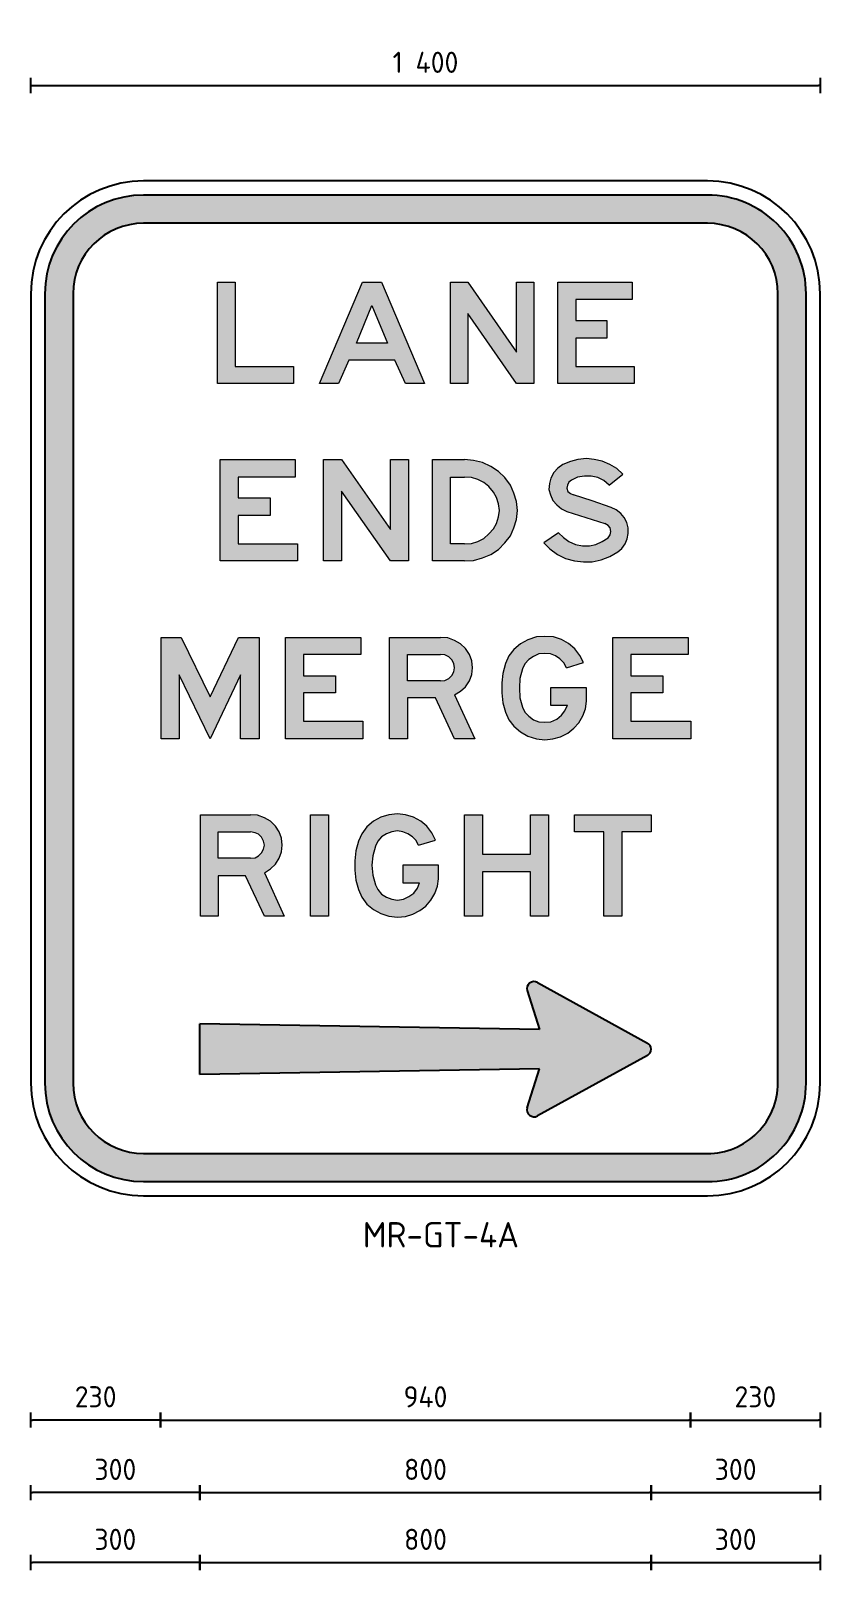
# Model space of a CAD drawing. Extents: x 213 to 306, y 102 to 284.
import ezdxf

# ---------------------------------------------------------------- set-up
doc = ezdxf.new("R2010")
doc.units = 0
doc.layers.get('0').update_dxf_attribs({"linetype": 'CONTINUOUS'})
doc.layers.get('DEFPOINTS').update_dxf_attribs({"linetype": 'CONTINUOUS'})
for name, color, linetype in [('L25', 1, 'CONTINUOUS'), ('L35', 3, 'CONTINUOUS'), ('T25', 1, 'CONTINUOUS')]:
    doc.layers.add(name, color=color, linetype=linetype)
doc.styles.add('ISO', font='iso3098b.shx')
doc.dimstyles.new('SIGNSDIM-15', dxfattribs={"dimtxt": 2.5, "dimasz": 0.2, "dimexe": 1.5, "dimexo": 2, "dimgap": 1.5, "dimtad": 1, "dimdec": 0, "dimlfac": 15, "dimrnd": 1, "dimdsep": 46, "dimlunit": 6, "dimtxsty": 'ISO', "dimblk1": 'SGNDIM', "dimblk2": 'SGNDIM', "dimsah": 1, "dimcen": 2.5, "dimse1": 1, "dimse2": 1, "dimadec": 0, "dimazin": 0, "dimtfac": 1, "dimtdec": 0, "dimtix": 1, "dimtmove": 0, "dimatfit": 3, "dimldrblk": 'SGNDIM', "dimfxl": 0, "dimtolj": 1, "dimtzin": 0, "dimarcsym": 0})

# ---------------------------------------------------------------- blocks, each defined once
blk = doc.blocks.new('SGNDIM')
for p, q in [((0, 0), (-1, 0)), ((0, 4.5), (0, -4.5))]:
    blk.add_line(p, q)
blk = doc.blocks.new('*D1')
at = {"layer": 'DEFPOINTS', "color": 0, "linetype": 'Continuous'}
for p in [(306.2380963854199, 277.330756294753), (212.9047663854199, 248.8569992297568), (306.2380963854199, 248.8569992297568)]:
    blk.add_point(p, dxfattribs=at)
at = {"layer": 'L25', "color": 0, "linetype": 'Continuous', "lineweight": -2}
blk.add_line((213.1047663854199, 277.330756294753), (306.0380963854199, 277.330756294753), dxfattribs=at)
at = {"layer": 'L25', "color": 0, "linetype": 'Continuous', "lineweight": -2, "xscale": 0.2, "yscale": 0.2, "zscale": 0.2, "rotation": 180}
blk.add_blockref('SGNDIM', (212.9047663854199, 277.330756294753), dxfattribs=at)
at = {"layer": 'L25', "color": 0, "linetype": 'Continuous', "lineweight": -2, "xscale": 0.2, "yscale": 0.2, "zscale": 0.2}
blk.add_blockref('SGNDIM', (306.2380963854199, 277.330756294753), dxfattribs=at)
at = {"layer": 'L25', "color": 0, "linetype": 'Continuous', "insert": (259.5714313854199, 280.080756294753), "char_height": 2.5, "attachment_point": 5, "style": 'ISO'}
blk.add_mtext('\\A1;1 400', dxfattribs=at)
blk = doc.blocks.new('*D2')
at = {"layer": 'DEFPOINTS', "color": 0, "linetype": 'Continuous'}
for p in [(212.9047663854199, 200.0510048040553), (228.2380663854199, 200.0510048040553), (212.9047663854199, 119.5301377595456)]:
    blk.add_point(p, dxfattribs=at)
at = {"layer": 'L25', "color": 0, "linetype": 'Continuous', "lineweight": -2}
blk.add_line((228.0380663854199, 119.5301377595456), (213.1047663854199, 119.5301377595456), dxfattribs=at)
at = {"layer": 'L25', "color": 0, "linetype": 'Continuous', "lineweight": -2, "xscale": 0.2, "yscale": 0.2, "zscale": 0.2, "rotation": 180}
blk.add_blockref('SGNDIM', (212.9047663854199, 119.5301377595456), dxfattribs=at)
at = {"layer": 'L25', "color": 0, "linetype": 'Continuous', "lineweight": -2, "xscale": 0.2, "yscale": 0.2, "zscale": 0.2}
blk.add_blockref('SGNDIM', (228.2380663854199, 119.5301377595456), dxfattribs=at)
at = {"layer": 'L25', "color": 0, "linetype": 'Continuous', "insert": (220.5714163854199, 122.2801377595456), "char_height": 2.5, "attachment_point": 5, "style": 'ISO'}
blk.add_mtext('\\A1;230', dxfattribs=at)
blk = doc.blocks.new('*D3')
at = {"layer": 'DEFPOINTS', "color": 0, "linetype": 'Continuous'}
for p in [(228.2380663854199, 200.0510048040553), (290.9046663854199, 200.0510048040553), (290.9046663854199, 119.5301377595456)]:
    blk.add_point(p, dxfattribs=at)
at = {"layer": 'L25', "color": 0, "linetype": 'Continuous', "lineweight": -2}
blk.add_line((228.4380663854199, 119.5301377595456), (290.7046663854199, 119.5301377595456), dxfattribs=at)
at = {"layer": 'L25', "color": 0, "linetype": 'Continuous', "lineweight": -2, "xscale": 0.2, "yscale": 0.2, "zscale": 0.2, "rotation": 180}
blk.add_blockref('SGNDIM', (228.2380663854199, 119.5301377595456), dxfattribs=at)
at = {"layer": 'L25', "color": 0, "linetype": 'Continuous', "lineweight": -2, "xscale": 0.2, "yscale": 0.2, "zscale": 0.2}
blk.add_blockref('SGNDIM', (290.9046663854199, 119.5301377595456), dxfattribs=at)
at = {"layer": 'L25', "color": 0, "linetype": 'Continuous', "insert": (259.5713663854199, 122.2801377595456), "char_height": 2.5, "attachment_point": 5, "style": 'ISO'}
blk.add_mtext('\\A1;940', dxfattribs=at)
blk = doc.blocks.new('*D4')
at = {"layer": 'DEFPOINTS', "color": 0, "linetype": 'Continuous'}
for p in [(290.9046663854199, 200.0510048040553), (306.2380963854199, 200.0510048040553), (306.2380963854199, 119.5301377595456)]:
    blk.add_point(p, dxfattribs=at)
at = {"layer": 'L25', "color": 0, "linetype": 'Continuous', "lineweight": -2}
blk.add_line((291.1046663854199, 119.5301377595456), (306.0380963854199, 119.5301377595456), dxfattribs=at)
at = {"layer": 'L25', "color": 0, "linetype": 'Continuous', "lineweight": -2, "xscale": 0.2, "yscale": 0.2, "zscale": 0.2, "rotation": 180}
blk.add_blockref('SGNDIM', (290.9046663854199, 119.5301377595456), dxfattribs=at)
at = {"layer": 'L25', "color": 0, "linetype": 'Continuous', "lineweight": -2, "xscale": 0.2, "yscale": 0.2, "zscale": 0.2}
blk.add_blockref('SGNDIM', (306.2380963854199, 119.5301377595456), dxfattribs=at)
at = {"layer": 'L25', "color": 0, "linetype": 'Continuous', "insert": (298.5713813854198, 122.2801377595456), "char_height": 2.5, "attachment_point": 5, "style": 'ISO'}
blk.add_mtext('\\A1;230', dxfattribs=at)
blk = doc.blocks.new('*D5')
at = {"layer": 'DEFPOINTS', "color": 0, "linetype": 'Continuous'}
for p in [(212.9047663854199, 155.3843348040553), (232.9047663854199, 155.3843348040553), (212.9047663854199, 102.6717710596681)]:
    blk.add_point(p, dxfattribs=at)
at = {"layer": 'L25', "color": 0, "linetype": 'Continuous', "lineweight": -2}
blk.add_line((232.7047663854199, 102.6717710596681), (213.1047663854199, 102.6717710596681), dxfattribs=at)
at = {"layer": 'L25', "color": 0, "linetype": 'Continuous', "lineweight": -2, "xscale": 0.2, "yscale": 0.2, "zscale": 0.2, "rotation": 180}
blk.add_blockref('SGNDIM', (212.9047663854199, 102.6717710596681), dxfattribs=at)
at = {"layer": 'L25', "color": 0, "linetype": 'Continuous', "lineweight": -2, "xscale": 0.2, "yscale": 0.2, "zscale": 0.2}
blk.add_blockref('SGNDIM', (232.9047663854199, 102.6717710596681), dxfattribs=at)
at = {"layer": 'L25', "color": 0, "linetype": 'Continuous', "insert": (222.9047663854199, 105.4217710596681), "char_height": 2.5, "attachment_point": 5, "style": 'ISO'}
blk.add_mtext('\\A1;300', dxfattribs=at)
blk = doc.blocks.new('*D6')
at = {"layer": 'DEFPOINTS', "color": 0, "linetype": 'Continuous'}
for p in [(232.9047663854199, 155.3843348040553), (286.2380663854199, 155.3843348040553), (286.2380663854199, 102.6717710596681)]:
    blk.add_point(p, dxfattribs=at)
at = {"layer": 'L25', "color": 0, "linetype": 'Continuous', "lineweight": -2}
blk.add_line((233.1047663854199, 102.6717710596681), (286.0380663854199, 102.6717710596681), dxfattribs=at)
at = {"layer": 'L25', "color": 0, "linetype": 'Continuous', "lineweight": -2, "xscale": 0.2, "yscale": 0.2, "zscale": 0.2, "rotation": 180}
blk.add_blockref('SGNDIM', (232.9047663854199, 102.6717710596681), dxfattribs=at)
at = {"layer": 'L25', "color": 0, "linetype": 'Continuous', "lineweight": -2, "xscale": 0.2, "yscale": 0.2, "zscale": 0.2}
blk.add_blockref('SGNDIM', (286.2380663854199, 102.6717710596681), dxfattribs=at)
at = {"layer": 'L25', "color": 0, "linetype": 'Continuous', "insert": (259.5714163854199, 105.4217710596681), "char_height": 2.5, "attachment_point": 5, "style": 'ISO'}
blk.add_mtext('\\A1;800', dxfattribs=at)
blk = doc.blocks.new('*D7')
at = {"layer": 'DEFPOINTS', "color": 0, "linetype": 'Continuous'}
for p in [(286.2380663854199, 160.3843348040553), (306.2380963854199, 160.3843348040553), (306.2380963854199, 102.6717710596681)]:
    blk.add_point(p, dxfattribs=at)
at = {"layer": 'L25', "color": 0, "linetype": 'Continuous', "lineweight": -2}
blk.add_line((286.4380663854199, 102.6717710596681), (306.0380963854199, 102.6717710596681), dxfattribs=at)
at = {"layer": 'L25', "color": 0, "linetype": 'Continuous', "lineweight": -2, "xscale": 0.2, "yscale": 0.2, "zscale": 0.2, "rotation": 180}
blk.add_blockref('SGNDIM', (286.2380663854199, 102.6717710596681), dxfattribs=at)
at = {"layer": 'L25', "color": 0, "linetype": 'Continuous', "lineweight": -2, "xscale": 0.2, "yscale": 0.2, "zscale": 0.2}
blk.add_blockref('SGNDIM', (306.2380963854199, 102.6717710596681), dxfattribs=at)
at = {"layer": 'L25', "color": 0, "linetype": 'Continuous', "insert": (296.2380813854198, 105.4217710596681), "char_height": 2.5, "attachment_point": 5, "style": 'ISO'}
blk.add_mtext('\\A1;300', dxfattribs=at)
blk = doc.blocks.new('*D8')
at = {"layer": 'DEFPOINTS', "color": 0, "linetype": 'Continuous'}
for p in [(212.9047663854199, 163.6588119630455), (232.9047663854199, 163.6588119630455), (212.9047663854199, 110.9462482186583)]:
    blk.add_point(p, dxfattribs=at)
at = {"layer": 'L25', "color": 0, "linetype": 'Continuous', "lineweight": -2}
blk.add_line((232.7047663854199, 110.9462482186583), (213.1047663854199, 110.9462482186583), dxfattribs=at)
at = {"layer": 'L25', "color": 0, "linetype": 'Continuous', "lineweight": -2, "xscale": 0.2, "yscale": 0.2, "zscale": 0.2, "rotation": 180}
blk.add_blockref('SGNDIM', (212.9047663854199, 110.9462482186583), dxfattribs=at)
at = {"layer": 'L25', "color": 0, "linetype": 'Continuous', "lineweight": -2, "xscale": 0.2, "yscale": 0.2, "zscale": 0.2}
blk.add_blockref('SGNDIM', (232.9047663854199, 110.9462482186583), dxfattribs=at)
at = {"layer": 'L25', "color": 0, "linetype": 'Continuous', "insert": (222.9047663854199, 113.6962482186583), "char_height": 2.5, "attachment_point": 5, "style": 'ISO'}
blk.add_mtext('\\A1;300', dxfattribs=at)
blk = doc.blocks.new('*D9')
at = {"layer": 'DEFPOINTS', "color": 0, "linetype": 'Continuous'}
for p in [(232.9047663854199, 163.6588119630455), (286.2380663854199, 163.6588119630455), (286.2380663854199, 110.9462482186583)]:
    blk.add_point(p, dxfattribs=at)
at = {"layer": 'L25', "color": 0, "linetype": 'Continuous', "lineweight": -2}
blk.add_line((233.1047663854199, 110.9462482186583), (286.0380663854199, 110.9462482186583), dxfattribs=at)
at = {"layer": 'L25', "color": 0, "linetype": 'Continuous', "lineweight": -2, "xscale": 0.2, "yscale": 0.2, "zscale": 0.2, "rotation": 180}
blk.add_blockref('SGNDIM', (232.9047663854199, 110.9462482186583), dxfattribs=at)
at = {"layer": 'L25', "color": 0, "linetype": 'Continuous', "lineweight": -2, "xscale": 0.2, "yscale": 0.2, "zscale": 0.2}
blk.add_blockref('SGNDIM', (286.2380663854199, 110.9462482186583), dxfattribs=at)
at = {"layer": 'L25', "color": 0, "linetype": 'Continuous', "insert": (259.5714163854199, 113.6962482186583), "char_height": 2.5, "attachment_point": 5, "style": 'ISO'}
blk.add_mtext('\\A1;800', dxfattribs=at)
blk = doc.blocks.new('*D10')
at = {"layer": 'DEFPOINTS', "color": 0, "linetype": 'Continuous'}
for p in [(286.2380663854199, 168.6588119630455), (306.2380963854199, 168.6588119630455), (306.2380963854199, 110.9462482186583)]:
    blk.add_point(p, dxfattribs=at)
at = {"layer": 'L25', "color": 0, "linetype": 'Continuous', "lineweight": -2}
blk.add_line((286.4380663854199, 110.9462482186583), (306.0380963854199, 110.9462482186583), dxfattribs=at)
at = {"layer": 'L25', "color": 0, "linetype": 'Continuous', "lineweight": -2, "xscale": 0.2, "yscale": 0.2, "zscale": 0.2, "rotation": 180}
blk.add_blockref('SGNDIM', (286.2380663854199, 110.9462482186583), dxfattribs=at)
at = {"layer": 'L25', "color": 0, "linetype": 'Continuous', "lineweight": -2, "xscale": 0.2, "yscale": 0.2, "zscale": 0.2}
blk.add_blockref('SGNDIM', (306.2380963854199, 110.9462482186583), dxfattribs=at)
at = {"layer": 'L25', "color": 0, "linetype": 'Continuous', "insert": (296.2380813854198, 113.6962482186583), "char_height": 2.5, "attachment_point": 5, "style": 'ISO'}
blk.add_mtext('\\A1;300', dxfattribs=at)

msp = doc.modelspace()

# ---------------------------------------------------------------- hatches: boundary and pattern name
at = {"layer": 'L25', "linetype": 'Continuous'}
h = msp.add_hatch(color=256, dxfattribs=at)
edge = h.paths.add_edge_path()
edge.add_line((226.2380963854199, 147.7176648040553), (292.9047663854199, 147.7176648040553))
edge.add_arc((292.9047663854199, 159.3843348040552), 11.66666999999993, 269.9999999999997, 360.0000000000002)
edge.add_line((304.5714363854198, 159.3843348040553), (304.5714363854199, 252.7176748040553))
edge.add_arc((292.9047663854199, 252.7176748040553), 11.66666999999995, 1.395808741405497e-13, 90.00000000000027)
edge.add_line((292.9047663854199, 264.3843448040553), (226.2380963854199, 264.3843448040553))
edge.add_arc((226.2380963854199, 252.7176748040553), 11.66667000000001, 90.00000000000014, 180)
edge.add_line((214.5714263854199, 252.7176748040553), (214.5714263854199, 159.3843348040553))
edge.add_arc((226.2380963854199, 159.3843348040553), 11.66667000000001, 180, 269.9999999999998)
edge = h.paths.add_edge_path(flags=16)
edge.add_line((226.2380963854199, 151.0509648040553), (292.9047663854199, 151.0509648040553))
edge.add_arc((292.90476638542, 159.3843348040552), 8.33336999999986, 269.9999999999988, 360.0000000000002)
edge.add_line((301.2381363854199, 159.3843348040552), (301.2381363854199, 252.7176748040553))
edge.add_arc((292.9047663854199, 252.7176748040553), 8.333369999999945, 1.954124198144726e-13, 90.00000000000038)
edge.add_line((292.9047663854199, 261.0510448040553), (226.2380963854199, 261.0510448040553))
edge.add_arc((226.23809638542, 252.7176748040552), 8.333370000000087, 90.00000000000058, 179.9999999999996)
edge.add_line((217.9047263854199, 252.7176748040553), (217.9047263854199, 159.3843348040553))
edge.add_arc((226.2380963854199, 159.3843348040553), 8.333369999999974, 180, 270)
h = msp.add_hatch(color=256, dxfattribs=at)
h.paths.add_polyline_path([(275.2199662447901, 254.0818794890336), (284.0221710627703, 254.0818794890336), (284.0221710627703, 252.01424748481), (277.3466734491343, 252.01424748481), (277.3466734491343, 249.5330890797418), (281.009335856616, 249.5330890797418), (281.009335856616, 247.4654570755183), (277.3466734491343, 247.4654570755183), (277.3466734491343, 244.0981706686399), (284.258471863253, 244.0981706686399), (284.258471863253, 242.0896138645371), (275.2199662447901, 242.0896138645371)])
h.paths.add_polyline_path([(262.5187982188455, 254.0818794890336), (264.5864302230691, 254.0818794890336), (270.3167246347743, 245.8113514721394), (270.3167246347743, 254.0818794890336), (272.3843566389978, 254.0818794890336), (272.3843566389978, 242.0896138645371), (270.3167246347743, 242.0896138645371), (264.5864302230691, 250.3601418814312), (264.5864302230691, 242.0896138645371), (262.5187982188455, 242.0896138645371)])
h.paths.add_polyline_path([(253.2439917999, 251.3053450833619), (255.0753230036408, 246.8747050743115), (251.4126605961591, 246.8747050743115)], flags=16)
h.paths.add_polyline_path([(247.0410957872294, 242.0896138645371), (252.1215629976072, 254.0818794890336), (254.3664206021928, 254.0818794890336), (259.4468878125706, 242.0896138645371), (257.202030207985, 242.0896138645371), (255.9614510054509, 244.8661482702087), (250.526532594349, 244.8661482702087), (249.2859533918149, 242.0896138645371)])
h.paths.add_polyline_path([(234.9897549626122, 254.0818794890336), (237.0573869668357, 254.0818794890336), (237.0573869668357, 244.0981706686399), (243.9691853809544, 244.0981706686399), (243.9691853809544, 242.0896138645371), (234.9897549626122, 242.0896138645371)])
h = msp.add_hatch(color=256, dxfattribs=at)
h.paths.add_polyline_path([(247.5136973881948, 233.1101834461949), (249.640404592539, 233.1101834461949), (255.4297742043649, 224.8396554293007), (255.4297742043649, 233.1101834461949), (257.556481408709, 233.1101834461949), (257.556481408709, 221.1179178216984), (255.4297742043649, 221.1179178216984), (249.640404592539, 229.3884458385925), (249.640404592539, 221.1179178216984), (247.5136973881948, 221.1179178216984)])
h.paths.add_polyline_path([(235.2851309632156, 233.1101834461949), (244.1464109813164, 233.1101834461949), (244.1464109813164, 231.0425514419713), (237.4118381675598, 231.0425514419713), (237.4118381675598, 228.5613930369031), (241.1926509752828, 228.5613930369031), (241.1926509752828, 226.4937610326795), (237.4118381675598, 226.4937610326795), (237.4118381675598, 223.1264746258012), (244.4417869819198, 223.1264746258012), (244.4417869819198, 221.1179178216984), (235.2851309632156, 221.1179178216984)])
h.paths.add_polyline_path([(275.2790414449108, 224.426129028456), (273.5658606414113, 223.2446250260426), (274.2747630428594, 222.5357226245945), (275.1608910446694, 221.8858954232671), (276.1060942466002, 221.4132938223017), (277.1694478487723, 221.1179178216984), (278.2328014509444, 220.999767421457), (279.2961550531165, 220.999767421457), (280.3595086552886, 221.2360682219397), (281.36378705734, 221.6495946227844), (282.3089902592708, 222.1812714238705), (282.7815918602362, 222.5947978247152), (283.1951182610809, 223.1264746258012), (283.4314190615636, 223.717226627008), (283.5495694618049, 224.3670538283353), (283.5495694618049, 225.0168810296628), (283.3723438614429, 225.6667082309901), (283.0769678608395, 226.2574602321969), (282.6634414599948, 226.7300618331622), (282.1317646589088, 227.143588234007), (281.541012657702, 227.4389642346103), (279.2961550531165, 228.2069418361791), (277.0512974485309, 228.9158442376271), (276.6968462478069, 229.0930698379891), (276.4014702472035, 229.3293706384718), (276.2833198469622, 229.7428970393165), (276.3423950470828, 230.0973482400406), (276.5196206474449, 230.4517994407646), (276.8149966480482, 230.6881002412473), (277.5238990494963, 231.0425514419713), (278.3509518511858, 231.1607018422127), (279.1780046528752, 231.1607018422127), (279.9459822544439, 230.9834762418507), (280.654884655892, 230.6290250411266), (281.3047118572193, 230.0973482400406), (282.8997422604775, 231.3970026426954), (282.1908398590294, 232.0468298440228), (281.36378705734, 232.5194314449881), (280.47765905553, 232.9329578458328), (279.5324558535992, 233.1101834461949), (278.5872526516685, 233.2283338464362), (277.582974249617, 233.1101834461949), (276.6968462478069, 232.8738826457122), (275.8107182459968, 232.5194314449881), (275.2199662447901, 232.1059050441434), (274.7473646438247, 231.5742282430574), (274.3929134431007, 230.92440104173), (274.2156878427387, 230.2745738404026), (274.156612642618, 229.5656714389545), (274.3338382429801, 228.9158442376271), (274.6292142435834, 228.2660170362997), (275.1018158445488, 227.7343402352137), (275.6334926456348, 227.2617386342483), (276.2833198469622, 226.9663626336449), (280.7730350561333, 225.5485578307488), (281.186561456978, 225.3122570302661), (281.4228622574607, 225.0168810296628), (281.4819374575814, 224.603354628818), (281.4228622574607, 224.1898282279733), (281.186561456978, 223.8353770272493), (280.47765905553, 223.4218506264046), (279.7096814539612, 223.0673994256805), (278.9417038523925, 222.8901738253185), (278.1146510507031, 222.8901738253185), (277.2875982490136, 223.0673994256805), (276.5196206474449, 223.4218506264046), (275.8697934461175, 223.89445222737)])
h.paths.add_polyline_path([(264.1729038222244, 223.1264746258012), (262.5187982188455, 223.1264746258012), (262.5187982188455, 231.0425514419713), (264.1729038222244, 231.0425514419713), (264.9999566239138, 230.9834762418507), (265.7679342254825, 230.747175441368), (266.4768366269306, 230.3927242406439), (267.0675886281373, 229.9201226396785), (267.5992654292234, 229.2702954383512), (267.9537166299474, 228.6204682370238), (268.1900174304301, 227.852490635455), (268.3081678306714, 227.0845130338863), (268.1900174304301, 226.3165354323176), (267.9537166299474, 225.5485578307488), (267.5992654292234, 224.8987306294214), (267.0675886281373, 224.3079786282147), (266.4768366269306, 223.7763018271286), (265.7679342254825, 223.4218506264046), (264.9999566239138, 223.1855498259219)], flags=16)
h.paths.add_polyline_path([(264.1729038222244, 221.1179178216984), (260.3920910145014, 221.1179178216984), (260.3920910145014, 233.1101834461949), (264.1729038222244, 233.1101834461949), (265.2362574243965, 232.9920330459535), (266.2996110265686, 232.7557322454708), (267.30388942862, 232.2831306445054), (268.1900174304301, 231.6923786432987), (268.9579950319988, 230.9834762418507), (269.6078222333263, 230.0973482400406), (270.0213486341709, 229.1521450381098), (270.3167246347743, 228.1478666360584), (270.4348750350156, 227.0845130338863), (270.3167246347743, 226.0211594317142), (270.0213486341709, 225.0168810296628), (269.6078222333263, 224.071677827732), (268.9579950319988, 223.2446250260426), (268.1900174304301, 222.4766474244738), (267.30388942862, 221.8858954232671), (266.2996110265686, 221.4723690224224), (265.2362574243965, 221.176993021819)])
h = msp.add_hatch(color=256, dxfattribs=at)
h.paths.add_polyline_path([(281.718238258064, 212.0794122032355), (290.6385934762856, 212.0794122032355), (290.6385934762856, 210.0708553991326), (283.8449454624083, 210.0708553991326), (283.8449454624083, 207.5306217939437), (287.6257582701313, 207.5306217939437), (287.6257582701313, 205.5220649898409), (283.8449454624083, 205.5220649898409), (283.8449454624083, 202.1547785829625), (290.9339694768889, 202.1547785829625), (290.9339694768889, 200.087146578739), (281.718238258064, 200.087146578739)])
h.paths.add_polyline_path([(243.0239821790237, 212.0794122032355), (251.9443373972452, 212.0794122032355), (251.9443373972452, 210.0708553991326), (245.1506893833679, 210.0708553991326), (245.1506893833679, 207.5306217939437), (248.9315021910909, 207.5306217939437), (248.9315021910909, 205.5220649898409), (245.1506893833679, 205.5220649898409), (245.1506893833679, 202.1547785829625), (252.1806381977279, 202.1547785829625), (252.1806381977279, 200.087146578739), (243.0239821790237, 200.087146578739)])
h.paths.add_polyline_path([(228.3142573489762, 212.0794122032355), (230.6772653538031, 212.0794122032355), (234.1036269608021, 205.0494633888755), (237.4709133676805, 212.0794122032355), (239.892996572628, 212.0794122032355), (239.892996572628, 200.087146578739), (237.7072141681631, 200.087146578739), (237.7072141681631, 207.6487721941851), (234.1036269608021, 200.087146578739), (230.4409645533204, 207.6487721941851), (230.4409645533204, 200.087146578739), (228.3142573489762, 200.087146578739)])
h.paths.add_polyline_path([(276.2242446468416, 208.4758249958745), (278.2328014509444, 209.1256521972019), (277.8192750500997, 209.9527049988913), (277.228523048893, 210.72068260046), (276.4605454473242, 211.3705098017874), (275.6334926456348, 211.8431114027528), (274.688289443704, 212.1384874033562), (273.6840110416526, 212.1975626034769), (272.6797326396012, 212.1384874033562), (271.6754542375497, 211.7840362026321), (270.7893262357397, 211.3114346016667), (270.0213486341709, 210.6616074003394), (269.4305966329642, 209.8936297987706), (269.0170702321195, 209.0075017969605), (268.7216942315162, 207.8259977945471), (268.6035438312748, 206.7035689922543), (268.6035438312748, 205.5220649898409), (268.7216942315162, 204.3405609874274), (269.0170702321195, 203.2181321851346), (269.4305966329642, 202.3320041833246), (270.0213486341709, 201.5640265817558), (270.7893262357397, 200.9141993804284), (271.6754542375497, 200.3825225793424), (272.6797326396012, 200.087146578739), (273.6840110416526, 199.9689961784977), (274.6292142435834, 200.087146578739), (275.5153422453935, 200.3234473792217), (276.4014702472035, 200.7369737800664), (277.1103726486516, 201.3277257812731), (277.7011246498583, 201.9775529826005), (278.1737262508237, 202.8046057842899), (278.4691022514271, 203.6316585859794), (278.5872526516685, 204.5177865877894), (278.5872526516685, 206.1128169910476), (274.3338382429801, 206.1128169910476), (274.3338382429801, 204.045184986824), (276.3423950470828, 204.045184986824), (276.0470190464795, 203.3953577854967), (275.6334926456348, 202.8636809844106), (275.1018158445488, 202.3910793834452), (274.3929134431007, 202.0957033828419), (273.6840110416526, 202.0366281827212), (272.9751086402046, 202.0957033828419), (272.3252814388771, 202.3320041833246), (271.7936046377911, 202.7455305841693), (271.3210030368257, 203.2181321851346), (271.0256270362224, 203.8088841863413), (270.730251035619, 204.9313129886341), (270.6711758354983, 206.1128169910476), (270.730251035619, 207.2352457933404), (271.0256270362224, 208.3576745956331), (271.3210030368257, 208.9484265968399), (271.7936046377911, 209.4801033979259), (272.3252814388771, 209.83455459865), (272.9751086402046, 210.1299305992533), (273.6840110416526, 210.189005799374), (274.3338382429801, 210.1299305992533), (274.9245902441867, 209.8936297987706), (275.4562670452728, 209.5391785980466), (275.9288686462382, 209.0665769970812)])
h.paths.add_polyline_path([(261.3372942164321, 206.939869792737), (257.4383310084677, 206.939869792737), (257.4383310084677, 210.0708553991326), (261.3372942164321, 210.0708553991326), (261.8689710175182, 210.011780199012), (262.3415726184835, 209.7754793985293), (262.6960238192075, 209.4210281978052), (262.9323246196902, 209.0075017969605), (262.9913998198109, 208.4758249958745), (262.9323246196902, 208.0032233949091), (262.6960238192075, 207.5896969940644), (262.3415726184835, 207.2352457933404), (261.8689710175182, 206.9989449928577)], flags=16)
h.paths.add_polyline_path([(262.9913998198109, 205.2857641893582), (265.4134830247585, 200.087146578739), (262.9913998198109, 200.087146578739), (260.7465422152254, 204.9313129886341), (257.4383310084677, 204.9313129886341), (257.4383310084677, 200.087146578739), (255.3116238041235, 200.087146578739), (255.3116238041235, 212.0794122032355), (261.3372942164321, 212.0794122032355), (262.2234222182421, 212.0203370031148), (262.9913998198109, 211.7249610025115), (263.700302221259, 211.3114346016667), (264.2910542224657, 210.7797578005807), (264.7636558234311, 210.0708553991326), (265.0590318240345, 209.3028777975639), (265.1181070241552, 208.4758249958745), (265.0590318240345, 207.7078473943057), (264.7636558234311, 206.939869792737), (264.2910542224657, 206.2309673912889), (263.700302221259, 205.6992905902029)])
h.paths.add_polyline_path([(256.528940083824, 124.1551377595456), (262.6137926870157, 124.1551377595456), (262.6137926870157, 120.4051377595456), (256.528940083824, 120.4051377595456)], flags=9)
h = msp.add_hatch(color=256, dxfattribs=at)
h.paths.add_polyline_path([(277.1694478487723, 191.1077161603968), (286.2670286673558, 191.1077161603968), (286.2670286673558, 189.0991593562939), (282.7815918602362, 189.0991593562939), (282.7815918602362, 179.1154505359003), (280.654884655892, 179.1154505359003), (280.654884655892, 189.0991593562939), (277.1694478487723, 189.0991593562939)])
h.paths.add_polyline_path([(264.1729038222244, 191.1077161603968), (266.2996110265686, 191.1077161603968), (266.2996110265686, 186.4407753508637), (271.9708302381531, 186.4407753508637), (271.9708302381531, 191.1077161603968), (274.0975374424974, 191.1077161603968), (274.0975374424974, 179.1154505359003), (271.9708302381531, 179.1154505359003), (271.9708302381531, 184.3731433466401), (266.2996110265686, 184.3731433466401), (266.2996110265686, 179.1154505359003), (264.1729038222244, 179.1154505359003)])
h.paths.add_polyline_path([(245.9777421850573, 191.1077161603968), (248.1044493894015, 191.1077161603968), (248.1044493894015, 179.1154505359003), (245.9777421850573, 179.1154505359003)])
h.paths.add_polyline_path([(258.7379854111225, 187.5041289530358), (260.7465422152254, 188.0948809542425), (260.3330158143807, 188.9810089560526), (259.742263813174, 189.7489865576213), (259.0333614117259, 190.3397385588281), (258.1472334099158, 190.8123401597935), (257.202030207985, 191.1077161603968), (256.2568270060543, 191.2258665606381), (255.2525486040028, 191.1077161603968), (254.3073454020721, 190.8123401597935), (253.421217400262, 190.3397385588281), (252.6532397986933, 189.6899113575006), (252.0624877974865, 188.8628585558112), (251.6489613966418, 187.9767305540012), (251.3535853960385, 186.8543017517084), (251.2354349957971, 185.6727977492949), (251.2354349957971, 184.5503689470022), (251.3535853960385, 183.3688649445887), (251.6489613966418, 182.2464361422959), (252.0624877974865, 181.3603081404859), (252.6532397986933, 180.5332553387964), (253.421217400262, 179.883428137469), (254.3073454020721, 179.4108265365037), (255.2525486040028, 179.1154505359003), (256.2568270060543, 178.997300135659), (257.202030207985, 179.0563753357796), (258.0881582097951, 179.351751336383), (258.9152110114845, 179.7652777372277), (259.6241134129326, 180.2969545383137), (260.2148654141394, 181.0058569397618), (260.6874670151047, 181.7738345413306), (260.9828430157081, 182.6599625431406), (261.1009934159494, 183.5460905449507), (261.1009934159494, 185.1411209482089), (256.9066542073817, 185.1411209482089), (256.9066542073817, 183.0734889439854), (258.8561358113639, 183.0734889439854), (258.6198350108812, 182.4236617426579), (258.2063086100364, 181.8329097414512), (257.6155566088297, 181.4193833406065), (256.9657294075024, 181.1240073400032), (256.2568270060543, 181.0058569397618), (255.6069998047269, 181.1240073400032), (254.9571726033995, 181.3603081404859), (254.3664206021928, 181.7147593412099), (253.952894201348, 182.2464361422959), (253.6575182007447, 182.8371881435027), (253.3621422001413, 183.9596169457955), (253.2439917999, 185.1411209482089), (253.3621422001413, 186.2635497505017), (253.6575182007447, 187.3859785527944), (253.952894201348, 187.9767305540012), (254.3664206021928, 188.5084073550872), (254.9571726033995, 188.8628585558112), (255.6069998047269, 189.0991593562939), (256.2568270060543, 189.2173097565353), (256.9066542073817, 189.0991593562939), (257.4974062085884, 188.8628585558112), (258.0290830096744, 188.5084073550872), (258.4426094105191, 188.0948809542425)])
h.paths.add_polyline_path([(238.8887181705766, 185.9681737498983), (235.0488301627329, 185.9681737498983), (235.0488301627329, 189.0991593562939), (238.8887181705766, 189.0991593562939), (239.4203949716626, 188.9810089560526), (239.8339213725073, 188.8037833556906), (240.1883725732314, 188.4493321549666), (240.4246733737141, 187.9767305540012), (240.5428237739554, 187.5041289530358), (240.4246733737141, 187.0315273520704), (240.1883725732314, 186.6180009512257), (239.8339213725073, 186.2635497505017), (239.4203949716626, 186.027248950019)], flags=16)
h.paths.add_polyline_path([(240.5428237739554, 184.2549929463988), (242.8467565786617, 179.1154505359003), (240.5428237739554, 179.1154505359003), (238.2979661693699, 183.9005417456748), (235.0488301627329, 183.9005417456748), (235.0488301627329, 179.1154505359003), (232.9811981585094, 179.1154505359003), (232.9811981585094, 191.1077161603968), (238.8887181705766, 191.1077161603968), (239.715770972266, 191.0486409602761), (240.5428237739554, 190.7532649596728), (241.2517261754035, 190.3397385588281), (241.8424781766102, 189.7489865576213), (242.2560045774549, 189.0991593562939), (242.5513805780583, 188.3311817547252), (242.610455778179, 187.5041289530358), (242.5513805780583, 186.736151351467), (242.2560045774549, 185.9681737498983), (241.8424781766102, 185.2592713484502), (241.2517261754035, 184.7275945473642)])
h = msp.add_hatch(color=256, dxfattribs=at)
edge = h.paths.add_edge_path()
edge.add_line((271.6092014244276, 156.4655912990971), (273.0381263854198, 161.0510048040553))
edge.add_line((273.0381263854198, 161.0510048040553), (232.9047663854199, 160.3843348040553))
edge.add_line((232.9047663854199, 160.3843348040553), (232.9047663854199, 166.3843348040553))
edge.add_line((232.9047663854199, 166.3843348040553), (273.0381263854198, 165.7176648040553))
edge.add_line((273.0381263854198, 165.7176648040553), (271.6092014244276, 170.3030783090135))
edge.add_arc((272.4047963854198, 170.5510048040553), 0.8333299999999999, 61.13271745933571, 197.3082882537717, ccw=False)
edge.add_line((272.8071134347013, 171.2807855113623), (285.8070534347013, 164.1141155113623))
edge.add_arc((285.4047363854198, 163.3843348040553), 0.8333299999999999, -61.13271745933571, 61.13271745933571, ccw=False)
edge.add_line((285.8070534347013, 162.6545540967483), (272.8071134347013, 155.4878840967483))
edge.add_arc((272.4047963854198, 156.2176648040553), 0.8333299999999999, 162.6917117462278, 298.86728254066435, ccw=False)

# ---------------------------------------------------------------- linework, layer by layer
at = {"color": 3, "lineweight": 0}
for points in [[(234.9897549626122, 254.0818794890336), (237.0573869668357, 254.0818794890336), (237.0573869668357, 244.0981706686399), (243.9691853809544, 244.0981706686399), (243.9691853809544, 242.0896138645371), (234.9897549626122, 242.0896138645371), (234.9897549626122, 254.0818794890336), (234.9897549626122, 254.0818794890336)], [(247.0410957872294, 242.0896138645371), (252.1215629976072, 254.0818794890336), (254.3664206021928, 254.0818794890336), (259.4468878125706, 242.0896138645371), (257.202030207985, 242.0896138645371), (255.9614510054509, 244.8661482702087), (250.526532594349, 244.8661482702087), (249.2859533918149, 242.0896138645371), (247.0410957872294, 242.0896138645371), (247.0410957872294, 242.0896138645371)], [(262.5187982188455, 254.0818794890336), (264.5864302230691, 254.0818794890336), (270.3167246347743, 245.8113514721394), (270.3167246347743, 254.0818794890336), (272.3843566389978, 254.0818794890336), (272.3843566389978, 242.0896138645371), (270.3167246347743, 242.0896138645371), (264.5864302230691, 250.3601418814312), (264.5864302230691, 242.0896138645371), (262.5187982188455, 242.0896138645371), (262.5187982188455, 254.0818794890336), (262.5187982188455, 254.0818794890336)], [(275.2199662447901, 254.0818794890336), (284.0221710627703, 254.0818794890336), (284.0221710627703, 252.01424748481), (277.3466734491343, 252.01424748481), (277.3466734491343, 249.5330890797418), (281.009335856616, 249.5330890797418), (281.009335856616, 247.4654570755183), (277.3466734491343, 247.4654570755183), (277.3466734491343, 244.0981706686399), (284.258471863253, 244.0981706686399), (284.258471863253, 242.0896138645371), (275.2199662447901, 242.0896138645371), (275.2199662447901, 254.0818794890336), (275.2199662447901, 254.0818794890336)], [(253.2439917999, 251.3053450833619), (255.0753230036408, 246.8747050743115), (251.4126605961591, 246.8747050743115), (253.2439917999, 251.3053450833619), (253.2439917999, 251.3053450833619)], [(235.2851309632156, 233.1101834461949), (244.1464109813164, 233.1101834461949), (244.1464109813164, 231.0425514419713), (237.4118381675598, 231.0425514419713), (237.4118381675598, 228.5613930369031), (241.1926509752828, 228.5613930369031), (241.1926509752828, 226.4937610326795), (237.4118381675598, 226.4937610326795), (237.4118381675598, 223.1264746258012), (244.4417869819198, 223.1264746258012), (244.4417869819198, 221.1179178216984), (235.2851309632156, 221.1179178216984), (235.2851309632156, 233.1101834461949), (235.2851309632156, 233.1101834461949)], [(247.5136973881948, 233.1101834461949), (249.640404592539, 233.1101834461949), (255.4297742043649, 224.8396554293007), (255.4297742043649, 233.1101834461949), (257.556481408709, 233.1101834461949), (257.556481408709, 221.1179178216984), (255.4297742043649, 221.1179178216984), (249.640404592539, 229.3884458385925), (249.640404592539, 221.1179178216984), (247.5136973881948, 221.1179178216984), (247.5136973881948, 233.1101834461949), (247.5136973881948, 233.1101834461949)], [(260.3920910145014, 233.1101834461949), (264.1729038222244, 233.1101834461949)], [(264.1729038222244, 221.1179178216984), (260.3920910145014, 221.1179178216984), (260.3920910145014, 233.1101834461949)], [(270.4348750350156, 227.0845130338863), (270.3167246347743, 228.1478666360584), (270.0213486341709, 229.1521450381098), (269.6078222333263, 230.0973482400406), (268.9579950319988, 230.9834762418507), (268.1900174304301, 231.6923786432987), (267.30388942862, 232.2831306445054), (266.2996110265686, 232.7557322454708), (265.2362574243965, 232.9920330459535), (264.1729038222244, 233.1101834461949)], [(281.3047118572193, 230.0973482400406), (282.8997422604775, 231.3970026426954), (282.1908398590294, 232.0468298440228), (281.36378705734, 232.5194314449881), (280.47765905553, 232.9329578458328), (279.5324558535992, 233.1101834461949), (278.5872526516685, 233.2283338464362), (277.582974249617, 233.1101834461949), (276.6968462478069, 232.8738826457122), (275.8107182459968, 232.5194314449881), (275.2199662447901, 232.1059050441434), (274.7473646438247, 231.5742282430574), (274.3929134431007, 230.92440104173), (274.2156878427387, 230.2745738404026), (274.156612642618, 229.5656714389545), (274.3338382429801, 228.9158442376271), (274.6292142435834, 228.2660170362997), (275.1018158445488, 227.7343402352137), (275.6334926456348, 227.2617386342483), (276.2833198469622, 226.9663626336449), (280.7730350561333, 225.5485578307488)], [(262.5187982188455, 231.0425514419713), (264.1729038222244, 231.0425514419713)], [(264.1729038222244, 223.1264746258012), (262.5187982188455, 223.1264746258012), (262.5187982188455, 231.0425514419713)], [(268.3081678306714, 227.0845130338863), (268.1900174304301, 227.852490635455), (267.9537166299474, 228.6204682370238), (267.5992654292234, 229.2702954383512), (267.0675886281373, 229.9201226396785), (266.4768366269306, 230.3927242406439), (265.7679342254825, 230.747175441368), (264.9999566239138, 230.9834762418507), (264.1729038222244, 231.0425514419713)], [(276.8149966480482, 230.6881002412473), (276.5196206474449, 230.4517994407646), (276.3423950470828, 230.0973482400406), (276.2833198469622, 229.7428970393165), (276.4014702472035, 229.3293706384718), (276.6968462478069, 229.0930698379891), (277.0512974485309, 228.9158442376271)], [(281.3047118572193, 230.0973482400406), (280.654884655892, 230.6290250411266), (279.9459822544439, 230.9834762418507), (279.1780046528752, 231.1607018422127), (278.3509518511858, 231.1607018422127), (277.5238990494963, 231.0425514419713), (276.8149966480482, 230.6881002412473)], [(273.5658606414113, 223.2446250260426), (274.2747630428594, 222.5357226245945), (275.1608910446694, 221.8858954232671), (276.1060942466002, 221.4132938223017), (277.1694478487723, 221.1179178216984), (278.2328014509444, 220.999767421457), (279.2961550531165, 220.999767421457), (280.3595086552886, 221.2360682219397), (281.36378705734, 221.6495946227844), (282.3089902592708, 222.1812714238705), (282.7815918602362, 222.5947978247152), (283.1951182610809, 223.1264746258012), (283.4314190615636, 223.717226627008), (283.5495694618049, 224.3670538283353), (283.5495694618049, 225.0168810296628), (283.3723438614429, 225.6667082309901), (283.0769678608395, 226.2574602321969), (282.6634414599948, 226.7300618331622), (282.1317646589088, 227.143588234007), (281.541012657702, 227.4389642346103), (279.2961550531165, 228.2069418361791), (277.0512974485309, 228.9158442376271)], [(264.1729038222244, 221.1179178216984), (265.2362574243965, 221.176993021819), (266.2996110265686, 221.4723690224224), (267.30388942862, 221.8858954232671), (268.1900174304301, 222.4766474244738), (268.9579950319988, 223.2446250260426), (269.6078222333263, 224.071677827732), (270.0213486341709, 225.0168810296628), (270.3167246347743, 226.0211594317142), (270.4348750350156, 227.0845130338863)], [(264.1729038222244, 223.1264746258012), (264.9999566239138, 223.1855498259219), (265.7679342254825, 223.4218506264046), (266.4768366269306, 223.7763018271286), (267.0675886281373, 224.3079786282147), (267.5992654292234, 224.8987306294214), (267.9537166299474, 225.5485578307488), (268.1900174304301, 226.3165354323176), (268.3081678306714, 227.0845130338863)], [(275.2790414449108, 224.426129028456), (273.5658606414113, 223.2446250260426)], [(275.2790414449108, 224.426129028456), (275.8697934461175, 223.89445222737), (276.5196206474449, 223.4218506264046), (277.2875982490136, 223.0673994256805), (278.1146510507031, 222.8901738253185), (278.9417038523925, 222.8901738253185), (279.7096814539612, 223.0673994256805), (280.47765905553, 223.4218506264046), (281.186561456978, 223.8353770272493)], [(281.186561456978, 223.8353770272493), (281.4228622574607, 224.1898282279733), (281.4819374575814, 224.603354628818), (281.4228622574607, 225.0168810296628), (281.186561456978, 225.3122570302661), (280.7730350561333, 225.5485578307488)], [(228.3142573489762, 212.0794122032355), (230.6772653538031, 212.0794122032355), (234.1036269608021, 205.0494633888755), (237.4709133676805, 212.0794122032355), (239.892996572628, 212.0794122032355), (239.892996572628, 200.087146578739), (237.7072141681631, 200.087146578739), (237.7072141681631, 207.6487721941851), (234.1036269608021, 200.087146578739), (230.4409645533204, 207.6487721941851), (230.4409645533204, 200.087146578739), (228.3142573489762, 200.087146578739), (228.3142573489762, 212.0794122032355), (228.3142573489762, 212.0794122032355)], [(243.0239821790237, 212.0794122032355), (251.9443373972452, 212.0794122032355), (251.9443373972452, 210.0708553991326), (245.1506893833679, 210.0708553991326), (245.1506893833679, 207.5306217939437), (248.9315021910909, 207.5306217939437), (248.9315021910909, 205.5220649898409), (245.1506893833679, 205.5220649898409), (245.1506893833679, 202.1547785829625), (252.1806381977279, 202.1547785829625), (252.1806381977279, 200.087146578739), (243.0239821790237, 200.087146578739), (243.0239821790237, 212.0794122032355), (243.0239821790237, 212.0794122032355)], [(255.3116238041235, 212.0794122032355), (261.3372942164321, 212.0794122032355)], [(262.9913998198109, 205.2857641893582), (265.4134830247585, 200.087146578739), (262.9913998198109, 200.087146578739), (260.7465422152254, 204.9313129886341), (257.4383310084677, 204.9313129886341), (257.4383310084677, 200.087146578739), (255.3116238041235, 200.087146578739), (255.3116238041235, 212.0794122032355)], [(265.1181070241552, 208.4758249958745), (265.0590318240345, 209.3028777975639), (264.7636558234311, 210.0708553991326), (264.2910542224657, 210.7797578005807), (263.700302221259, 211.3114346016667), (262.9913998198109, 211.7249610025115), (262.2234222182421, 212.0203370031148), (261.3372942164321, 212.0794122032355)], [(273.6840110416526, 212.1975626034769), (272.6797326396012, 212.1384874033562), (271.6754542375497, 211.7840362026321), (270.7893262357397, 211.3114346016667), (270.0213486341709, 210.6616074003394), (269.4305966329642, 209.8936297987706), (269.0170702321195, 209.0075017969605), (268.7216942315162, 207.8259977945471), (268.6035438312748, 206.7035689922543), (268.6035438312748, 205.5220649898409), (268.7216942315162, 204.3405609874274), (269.0170702321195, 203.2181321851346), (269.4305966329642, 202.3320041833246), (270.0213486341709, 201.5640265817558), (270.7893262357397, 200.9141993804284), (271.6754542375497, 200.3825225793424), (272.6797326396012, 200.087146578739), (273.6840110416526, 199.9689961784977), (274.6292142435834, 200.087146578739), (275.5153422453935, 200.3234473792217), (276.4014702472035, 200.7369737800664), (277.1103726486516, 201.3277257812731), (277.7011246498583, 201.9775529826005), (278.1737262508237, 202.8046057842899), (278.4691022514271, 203.6316585859794), (278.5872526516685, 204.5177865877894), (278.5872526516685, 206.1128169910476), (274.3338382429801, 206.1128169910476), (274.3338382429801, 204.045184986824), (276.3423950470828, 204.045184986824)], [(276.2242446468416, 208.4758249958745), (278.2328014509444, 209.1256521972019), (277.8192750500997, 209.9527049988913), (277.228523048893, 210.72068260046), (276.4605454473242, 211.3705098017874), (275.6334926456348, 211.8431114027528), (274.688289443704, 212.1384874033562), (273.6840110416526, 212.1975626034769)], [(281.718238258064, 212.0794122032355), (290.6385934762856, 212.0794122032355), (290.6385934762856, 210.0708553991326), (283.8449454624083, 210.0708553991326), (283.8449454624083, 207.5306217939437), (287.6257582701313, 207.5306217939437), (287.6257582701313, 205.5220649898409), (283.8449454624083, 205.5220649898409), (283.8449454624083, 202.1547785829625), (290.9339694768889, 202.1547785829625), (290.9339694768889, 200.087146578739), (281.718238258064, 200.087146578739), (281.718238258064, 212.0794122032355), (281.718238258064, 212.0794122032355)], [(257.4383310084677, 210.0708553991326), (261.3372942164321, 210.0708553991326)], [(261.3372942164321, 206.939869792737), (257.4383310084677, 206.939869792737), (257.4383310084677, 210.0708553991326)], [(262.9913998198109, 208.4758249958745), (262.9323246196902, 209.0075017969605), (262.6960238192075, 209.4210281978052), (262.3415726184835, 209.7754793985293), (261.8689710175182, 210.011780199012), (261.3372942164321, 210.0708553991326)], [(273.6840110416526, 210.189005799374), (272.9751086402046, 210.1299305992533), (272.3252814388771, 209.83455459865), (271.7936046377911, 209.4801033979259), (271.3210030368257, 208.9484265968399), (271.0256270362224, 208.3576745956331)], [(276.2242446468416, 208.4758249958745), (275.9288686462382, 209.0665769970812), (275.4562670452728, 209.5391785980466), (274.9245902441867, 209.8936297987706), (274.3338382429801, 210.1299305992533), (273.6840110416526, 210.189005799374)], [(261.3372942164321, 206.939869792737), (261.8689710175182, 206.9989449928577), (262.3415726184835, 207.2352457933404), (262.6960238192075, 207.5896969940644), (262.9323246196902, 208.0032233949091), (262.9913998198109, 208.4758249958745)], [(262.9913998198109, 205.2857641893582), (263.700302221259, 205.6992905902029), (264.2910542224657, 206.2309673912889), (264.7636558234311, 206.939869792737), (265.0590318240345, 207.7078473943057), (265.1181070241552, 208.4758249958745)], [(271.0256270362224, 208.3576745956331), (270.730251035619, 207.2352457933404), (270.6711758354983, 206.1128169910476), (270.730251035619, 204.9313129886341), (271.0256270362224, 203.8088841863413)], [(273.6840110416526, 202.0366281827212), (274.3929134431007, 202.0957033828419), (275.1018158445488, 202.3910793834452), (275.6334926456348, 202.8636809844106), (276.0470190464795, 203.3953577854967), (276.3423950470828, 204.045184986824)], [(271.0256270362224, 203.8088841863413), (271.3210030368257, 203.2181321851346), (271.7936046377911, 202.7455305841693), (272.3252814388771, 202.3320041833246), (272.9751086402046, 202.0957033828419), (273.6840110416526, 202.0366281827212)], [(256.2568270060543, 191.2258665606381), (255.2525486040028, 191.1077161603968), (254.3073454020721, 190.8123401597935), (253.421217400262, 190.3397385588281), (252.6532397986933, 189.6899113575006), (252.0624877974865, 188.8628585558112), (251.6489613966418, 187.9767305540012), (251.3535853960385, 186.8543017517084), (251.2354349957971, 185.6727977492949), (251.2354349957971, 184.5503689470022), (251.3535853960385, 183.3688649445887), (251.6489613966418, 182.2464361422959), (252.0624877974865, 181.3603081404859), (252.6532397986933, 180.5332553387964), (253.421217400262, 179.883428137469), (254.3073454020721, 179.4108265365037), (255.2525486040028, 179.1154505359003), (256.2568270060543, 178.997300135659), (257.202030207985, 179.0563753357796), (258.0881582097951, 179.351751336383), (258.9152110114845, 179.7652777372277), (259.6241134129326, 180.2969545383137), (260.2148654141394, 181.0058569397618), (260.6874670151047, 181.7738345413306), (260.9828430157081, 182.6599625431406), (261.1009934159494, 183.5460905449507), (261.1009934159494, 185.1411209482089), (256.9066542073817, 185.1411209482089), (256.9066542073817, 183.0734889439854), (258.8561358113639, 183.0734889439854)], [(258.7379854111225, 187.5041289530358), (260.7465422152254, 188.0948809542425), (260.3330158143807, 188.9810089560526), (259.742263813174, 189.7489865576213), (259.0333614117259, 190.3397385588281), (258.1472334099158, 190.8123401597935), (257.202030207985, 191.1077161603968), (256.2568270060543, 191.2258665606381)], [(232.9811981585094, 191.1077161603968), (238.8887181705766, 191.1077161603968)], [(240.5428237739554, 184.2549929463988), (242.8467565786617, 179.1154505359003), (240.5428237739554, 179.1154505359003), (238.2979661693699, 183.9005417456748), (235.0488301627329, 183.9005417456748), (235.0488301627329, 179.1154505359003), (232.9811981585094, 179.1154505359003), (232.9811981585094, 191.1077161603968)], [(242.610455778179, 187.5041289530358), (242.5513805780583, 188.3311817547252), (242.2560045774549, 189.0991593562939), (241.8424781766102, 189.7489865576213), (241.2517261754035, 190.3397385588281), (240.5428237739554, 190.7532649596728), (239.715770972266, 191.0486409602761), (238.8887181705766, 191.1077161603968)], [(245.9777421850573, 191.1077161603968), (248.1044493894015, 191.1077161603968), (248.1044493894015, 179.1154505359003), (245.9777421850573, 179.1154505359003), (245.9777421850573, 191.1077161603968), (245.9777421850573, 191.1077161603968)], [(264.1729038222244, 191.1077161603968), (266.2996110265686, 191.1077161603968), (266.2996110265686, 186.4407753508637), (271.9708302381531, 186.4407753508637), (271.9708302381531, 191.1077161603968), (274.0975374424974, 191.1077161603968), (274.0975374424974, 179.1154505359003), (271.9708302381531, 179.1154505359003), (271.9708302381531, 184.3731433466401), (266.2996110265686, 184.3731433466401), (266.2996110265686, 179.1154505359003), (264.1729038222244, 179.1154505359003), (264.1729038222244, 191.1077161603968), (264.1729038222244, 191.1077161603968)], [(277.1694478487723, 191.1077161603968), (286.2670286673558, 191.1077161603968), (286.2670286673558, 189.0991593562939), (282.7815918602362, 189.0991593562939), (282.7815918602362, 179.1154505359003), (280.654884655892, 179.1154505359003), (280.654884655892, 189.0991593562939), (277.1694478487723, 189.0991593562939), (277.1694478487723, 191.1077161603968), (277.1694478487723, 191.1077161603968)], [(235.0488301627329, 189.0991593562939), (238.8887181705766, 189.0991593562939)], [(238.8887181705766, 185.9681737498983), (235.0488301627329, 185.9681737498983), (235.0488301627329, 189.0991593562939)], [(240.5428237739554, 187.5041289530358), (240.4246733737141, 187.9767305540012), (240.1883725732314, 188.4493321549666), (239.8339213725073, 188.8037833556906), (239.4203949716626, 188.9810089560526), (238.8887181705766, 189.0991593562939)], [(238.8887181705766, 185.9681737498983), (239.4203949716626, 186.027248950019), (239.8339213725073, 186.2635497505017), (240.1883725732314, 186.6180009512257), (240.4246733737141, 187.0315273520704), (240.5428237739554, 187.5041289530358)], [(240.5428237739554, 184.2549929463988), (241.2517261754035, 184.7275945473642), (241.8424781766102, 185.2592713484502), (242.2560045774549, 185.9681737498983), (242.5513805780583, 186.736151351467), (242.610455778179, 187.5041289530358)], [(256.2568270060543, 189.2173097565353), (255.6069998047269, 189.0991593562939), (254.9571726033995, 188.8628585558112), (254.3664206021928, 188.5084073550872), (253.952894201348, 187.9767305540012), (253.6575182007447, 187.3859785527944)], [(258.7379854111225, 187.5041289530358), (258.4426094105191, 188.0948809542425), (258.0290830096744, 188.5084073550872), (257.4974062085884, 188.8628585558112), (256.9066542073817, 189.0991593562939), (256.2568270060543, 189.2173097565353)], [(253.6575182007447, 187.3859785527944), (253.3621422001413, 186.2635497505017), (253.2439917999, 185.1411209482089), (253.3621422001413, 183.9596169457955), (253.6575182007447, 182.8371881435027)], [(253.6575182007447, 182.8371881435027), (253.952894201348, 182.2464361422959), (254.3664206021928, 181.7147593412099), (254.9571726033995, 181.3603081404859), (255.6069998047269, 181.1240073400032), (256.2568270060543, 181.0058569397618)], [(256.2568270060543, 181.0058569397618), (256.9657294075024, 181.1240073400032), (257.6155566088297, 181.4193833406065), (258.2063086100364, 181.8329097414512), (258.6198350108812, 182.4236617426579), (258.8561358113639, 183.0734889439854)]]:
    msp.add_lwpolyline(points, dxfattribs=at)
at = {"layer": 'L25', "linetype": 'Continuous'}
msp.add_line((212.9047663854199, 252.7176748040553), (212.9047663854199, 252.7176748040553), dxfattribs=at)
at = {"layer": 'L35'}
for p, q in [((272.8071134347013, 171.2807855113623), (285.8070534347013, 164.1141155113623)), ((271.6092014244276, 170.3030783090135), (273.0381263854198, 165.7176648040553)), ((232.9047663854199, 160.3843348040553), (232.9047663854199, 166.3843348040553)), ((273.0381263854198, 165.7176648040553), (232.9047663854199, 166.3843348040553)), ((285.8070534347013, 162.6545540967483), (272.8071134347013, 155.4878840967483)), ((273.0381263854198, 161.0510048040553), (232.9047663854199, 160.3843348040553)), ((271.6092014244276, 156.4655912990971), (273.0381263854198, 161.0510048040553))]:
    msp.add_line(p, q, dxfattribs=at)
at = {"layer": 'L35', "linetype": 'Continuous'}
for points in [[(226.2380963854199, 146.0510048040553), (292.9047663854199, 146.0510048040553, 0.414213562373095), (306.2380963854199, 159.3843348040553), (306.2380963854199, 252.7176748040553, 0.414213562373095), (292.9047663854199, 266.0510048040553), (226.2380963854199, 266.0510048040553, 0.414213562373095), (212.9047663854199, 252.7176748040553), (212.9047663854199, 159.3843348040553, 0.414213562373095)], [(226.2380963854199, 147.7176648040553), (292.9047663854199, 147.7176648040553, 0.4142135623730974), (304.5714363854198, 159.3843348040553), (304.5714363854199, 252.7176748040553, 0.4142135623730954), (292.9047663854199, 264.3843448040553), (226.2380963854199, 264.3843448040553, 0.4142135623730947), (214.5714263854199, 252.7176748040553), (214.5714263854199, 159.3843348040553, 0.4142135623730947)], [(226.2380963854199, 151.0509648040553), (292.9047663854199, 151.0509648040553, 0.4142135623731014), (301.2381363854199, 159.3843348040552), (301.2381363854199, 252.7176748040553, 0.4142135623730944), (292.9047663854199, 261.0510448040553), (226.2380963854199, 261.0510448040553, 0.4142135623730904), (217.9047263854199, 252.7176748040553), (217.9047263854199, 159.3843348040553, 0.4142135623730954)]]:
    msp.add_lwpolyline(points, format="xyb", close=True, dxfattribs=at)
at = {"layer": 'L35'}
for centre, start, end in [((272.4047963854198, 170.5510048040553), 61.13271745933564, 197.3082882537717), ((285.4047363854198, 163.3843348040553), 298.8672825406643, 61.13271745933564), ((272.4047963854198, 156.2176648040553), 162.6917117462278, 298.8672825406643)]:
    msp.add_arc(centre, 0.8333299999999999, start, end, dxfattribs=at)

# ---------------------------------------------------------------- texts
at = {"layer": 'T25', "color": 3, "style": 'ISO'}
msp.add_text('MR-GT-4A', height=3, dxfattribs=at).set_placement((252.165581984576, 139.9402216876967))

# ---------------------------------------------------------------- dimensions: what is measured, and where the dimension line sits
at = {"layer": 'L25', "linetype": 'Continuous'}
for base, p1, p2, picture, middle in [((306.2380963854199, 277.330756294753), (212.9047663854199, 248.8569992297568), (306.2380963854199, 248.8569992297568), '*D1', (259.5714313854199, 280.080756294753)), ((212.9047663854199, 119.5301377595456), (228.2380663854199, 200.0510048040553), (212.9047663854199, 200.0510048040553), '*D2', (220.5714163854199, 122.2801377595456)), ((290.9046663854199, 119.5301377595456), (228.2380663854199, 200.0510048040553), (290.9046663854199, 200.0510048040553), '*D3', (259.5713663854199, 122.2801377595456)), ((306.2380963854199, 119.5301377595456), (290.9046663854199, 200.0510048040553), (306.2380963854199, 200.0510048040553), '*D4', (298.5713813854198, 122.2801377595456)), ((306.2380963854199, 110.9462482186583), (286.2380663854199, 168.6588119630455), (306.2380963854199, 168.6588119630455), '*D10', (296.2380813854198, 113.6962482186583)), ((212.9047663854199, 110.9462482186583), (232.9047663854199, 163.6588119630455), (212.9047663854199, 163.6588119630455), '*D8', (222.9047663854199, 113.6962482186583)), ((286.2380663854199, 110.9462482186583), (232.9047663854199, 163.6588119630455), (286.2380663854199, 163.6588119630455), '*D9', (259.5714163854199, 113.6962482186583)), ((306.2380963854199, 102.6717710596681), (286.2380663854199, 160.3843348040553), (306.2380963854199, 160.3843348040553), '*D7', (296.2380813854198, 105.4217710596681)), ((212.9047663854199, 102.6717710596681), (232.9047663854199, 155.3843348040553), (212.9047663854199, 155.3843348040553), '*D5', (222.9047663854199, 105.4217710596681)), ((286.2380663854199, 102.6717710596681), (232.9047663854199, 155.3843348040553), (286.2380663854199, 155.3843348040553), '*D6', (259.5714163854199, 105.4217710596681))]:
    dim = msp.add_linear_dim(base=base, p1=p1, p2=p2, dimstyle='SIGNSDIM-15', dxfattribs=at)
    dim.commit()
    dim.dimension.update_dxf_attribs({"geometry": picture, "text_midpoint": middle})

doc.saveas('drawing.dxf')
